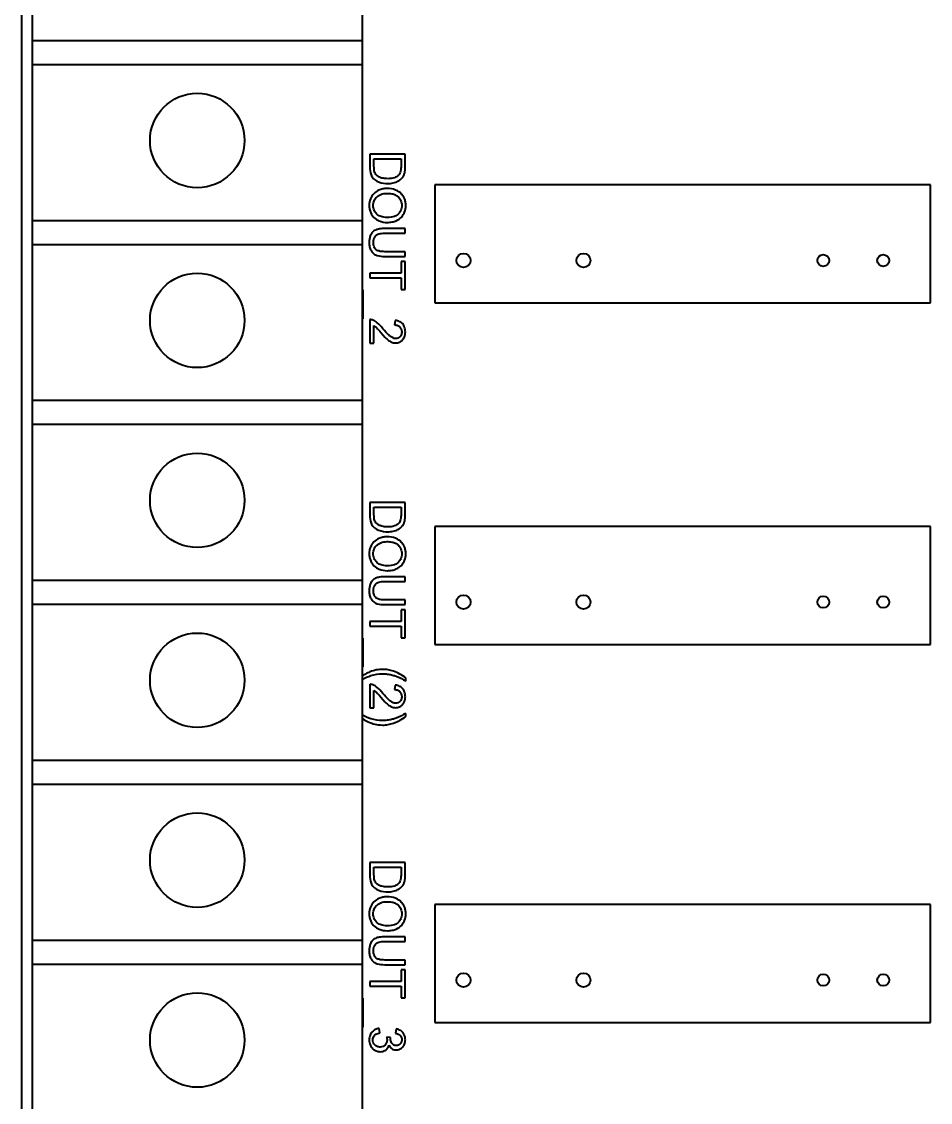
# Model space of a CAD drawing. Header units: millimetres. Extents: x 0 to 4205, y 0 to 2970.
# Drawn here: x 1889.35 to 1927.85, y 2452.51 to 2498.28 of the extents above; entities that cross this region are included whole.
import ezdxf

# ---------------------------------------------------------------- set-up
doc = ezdxf.new("R2010")
doc.units = ezdxf.units.MM
doc.header["$LTSCALE"] = 5
doc.layers.add('가시적인 것(ISO)', color=3, linetype='Continuous', lineweight=40)

msp = doc.modelspace()

# ---------------------------------------------------------------- linework, layer by layer
at = {"layer": '가시적인 것(ISO)'}
for p, q in [((1889.348, 2551.577), (1889.348, 2381.577)), ((1889.788, 2504.088), (1889.788, 2497.468)), ((1903.787, 2497.468), (1903.787, 2504.088)), ((1903.787, 2497.468), (1889.788, 2497.468)), ((1889.788, 2497.468), (1889.788, 2496.468)), ((1903.787, 2496.468), (1903.787, 2497.468)), ((1889.788, 2496.468), (1903.787, 2496.468)), ((1889.788, 2496.468), (1889.788, 2489.848)), ((1903.787, 2489.848), (1903.787, 2496.468)), ((1905.598, 2492.666), (1904.098, 2492.666)), ((1904.098, 2492.666), (1904.098, 2492.124)), ((1904.275, 2492.147), (1904.275, 2492.467)), ((1904.275, 2492.467), (1905.42, 2492.467)), ((1905.42, 2492.467), (1905.42, 2492.152)), ((1905.598, 2492.149), (1905.598, 2492.666)), ((1906.855, 2491.364), (1906.855, 2486.369)), ((1927.846, 2491.364), (1906.855, 2491.364)), ((1927.846, 2486.369), (1927.846, 2491.364)), ((1903.787, 2489.848), (1889.788, 2489.848)), ((1889.788, 2489.848), (1889.788, 2488.848)), ((1903.787, 2488.848), (1903.787, 2489.848)), ((1905.598, 2489.519), (1904.731, 2489.519)), ((1904.732, 2489.32), (1905.598, 2489.32)), ((1905.598, 2489.32), (1905.598, 2489.519)), ((1889.788, 2488.848), (1903.787, 2488.848)), ((1889.788, 2488.848), (1889.788, 2482.228)), ((1903.787, 2482.228), (1903.787, 2488.848)), ((1904.731, 2488.339), (1905.598, 2488.339)), ((1905.598, 2488.538), (1904.732, 2488.538)), ((1905.598, 2488.339), (1905.598, 2488.538)), ((1905.42, 2488.12), (1905.42, 2487.627)), ((1905.598, 2488.12), (1905.42, 2488.12)), ((1905.598, 2486.931), (1905.598, 2488.12)), ((1905.42, 2487.627), (1904.098, 2487.627)), ((1904.098, 2487.627), (1904.098, 2487.428)), ((1904.098, 2487.428), (1905.42, 2487.428)), ((1905.42, 2487.428), (1905.42, 2486.931)), ((1903.814, 2486.921), (1903.787, 2486.921)), ((1903.814, 2485.7), (1903.814, 2486.921)), ((1905.42, 2486.931), (1905.598, 2486.931)), ((1906.855, 2486.369), (1927.846, 2486.369)), ((1903.787, 2485.7), (1903.814, 2485.7)), ((1904.098, 2485.661), (1904.098, 2484.67)), ((1905.17, 2485.627), (1905.15, 2485.437)), ((1904.275, 2484.67), (1904.275, 2485.405)), ((1904.098, 2484.67), (1904.275, 2484.67)), ((1903.787, 2482.228), (1889.788, 2482.228)), ((1889.788, 2482.228), (1889.788, 2481.228)), ((1903.787, 2481.228), (1903.787, 2482.228)), ((1889.788, 2481.228), (1903.787, 2481.228)), ((1889.788, 2481.228), (1889.788, 2474.608)), ((1903.787, 2474.608), (1903.787, 2481.228)), ((1905.598, 2477.916), (1904.098, 2477.916)), ((1904.098, 2477.916), (1904.098, 2477.374)), ((1905.598, 2477.399), (1905.598, 2477.916)), ((1904.275, 2477.397), (1904.275, 2477.717)), ((1904.275, 2477.717), (1905.42, 2477.717)), ((1905.42, 2477.717), (1905.42, 2477.402)), ((1906.855, 2476.894), (1906.855, 2471.899)), ((1927.846, 2476.894), (1906.855, 2476.894)), ((1927.846, 2471.899), (1927.846, 2476.894)), ((1903.787, 2474.608), (1889.788, 2474.608)), ((1889.788, 2474.608), (1889.788, 2473.608)), ((1903.787, 2473.608), (1903.787, 2474.608)), ((1905.598, 2474.769), (1904.731, 2474.769)), ((1905.598, 2474.57), (1905.598, 2474.769)), ((1904.732, 2474.57), (1905.598, 2474.57)), ((1905.598, 2473.788), (1904.732, 2473.788)), ((1905.598, 2473.589), (1905.598, 2473.788)), ((1889.788, 2473.608), (1903.787, 2473.608)), ((1889.788, 2473.608), (1889.788, 2466.988)), ((1903.787, 2466.988), (1903.787, 2473.608)), ((1904.731, 2473.589), (1905.598, 2473.589)), ((1905.42, 2473.37), (1905.42, 2472.877)), ((1905.598, 2473.37), (1905.42, 2473.37)), ((1905.598, 2472.181), (1905.598, 2473.37)), ((1905.42, 2472.877), (1904.098, 2472.877)), ((1904.098, 2472.877), (1904.098, 2472.678)), ((1904.098, 2472.678), (1905.42, 2472.678)), ((1905.42, 2472.678), (1905.42, 2472.181)), ((1903.814, 2472.171), (1903.787, 2472.171)), ((1903.814, 2470.95), (1903.814, 2472.171)), ((1905.42, 2472.181), (1905.598, 2472.181)), ((1906.855, 2471.899), (1927.846, 2471.899)), ((1903.787, 2470.95), (1903.814, 2470.95)), ((1905.623, 2470.352), (1905.623, 2470.484)), ((1904.098, 2470.214), (1904.098, 2469.223)), ((1905.17, 2470.18), (1905.15, 2469.99)), ((1904.275, 2469.223), (1904.275, 2469.958)), ((1904.098, 2469.223), (1904.275, 2469.223)), ((1905.623, 2468.853), (1905.623, 2468.985)), ((1903.787, 2466.988), (1889.788, 2466.988)), ((1889.788, 2466.988), (1889.788, 2465.988)), ((1903.787, 2465.988), (1903.787, 2466.988)), ((1889.788, 2465.988), (1903.787, 2465.988)), ((1889.788, 2465.988), (1889.788, 2459.368)), ((1903.787, 2459.368), (1903.787, 2465.988)), ((1905.598, 2462.666), (1904.098, 2462.666)), ((1904.098, 2462.666), (1904.098, 2462.124)), ((1904.275, 2462.147), (1904.275, 2462.467)), ((1904.275, 2462.467), (1905.42, 2462.467)), ((1905.42, 2462.467), (1905.42, 2462.152)), ((1905.598, 2462.149), (1905.598, 2462.666)), ((1906.855, 2460.884), (1906.855, 2455.889)), ((1927.846, 2460.884), (1906.855, 2460.884)), ((1927.846, 2455.889), (1927.846, 2460.884)), ((1905.598, 2459.519), (1904.731, 2459.519)), ((1905.598, 2459.32), (1905.598, 2459.519)), ((1903.787, 2459.368), (1889.788, 2459.368)), ((1889.788, 2459.368), (1889.788, 2458.368)), ((1903.787, 2458.368), (1903.787, 2459.368)), ((1904.732, 2459.32), (1905.598, 2459.32)), ((1889.788, 2458.368), (1903.787, 2458.368)), ((1889.788, 2458.368), (1889.788, 2451.748)), ((1903.787, 2451.748), (1903.787, 2458.368)), ((1904.731, 2458.339), (1905.598, 2458.339)), ((1905.598, 2458.538), (1904.732, 2458.538)), ((1905.42, 2458.12), (1905.42, 2457.627)), ((1905.598, 2458.12), (1905.42, 2458.12)), ((1905.598, 2458.339), (1905.598, 2458.538)), ((1905.598, 2456.931), (1905.598, 2458.12)), ((1905.42, 2457.627), (1904.098, 2457.627)), ((1904.098, 2457.627), (1904.098, 2457.428)), ((1904.098, 2457.428), (1905.42, 2457.428)), ((1905.42, 2457.428), (1905.42, 2456.931)), ((1903.814, 2456.921), (1903.787, 2456.921)), ((1903.814, 2455.7), (1903.814, 2456.921)), ((1905.42, 2456.931), (1905.598, 2456.931)), ((1906.855, 2455.889), (1927.846, 2455.889)), ((1903.787, 2455.7), (1903.814, 2455.7)), ((1904.519, 2455.452), (1904.495, 2455.636)), ((1905.215, 2455.618), (1905.181, 2455.434)), ((1904.97, 2455.253), (1904.809, 2455.273))]:
    msp.add_line(p, q, dxfattribs=at)
for centre, radius in [((1896.788, 2493.247), 2), ((1908.068, 2488.167), 0.3), ((1913.148, 2488.167), 0.3), ((1923.308, 2488.167), 0.25), ((1925.848, 2488.167), 0.25), ((1896.788, 2485.627), 2), ((1896.788, 2478.007), 2), ((1908.068, 2473.697), 0.3), ((1913.148, 2473.697), 0.3), ((1923.308, 2473.697), 0.25), ((1925.848, 2473.697), 0.25), ((1896.788, 2470.387), 2), ((1896.788, 2462.767), 2), ((1908.068, 2457.687), 0.3), ((1913.148, 2457.687), 0.3), ((1923.308, 2457.687), 0.25), ((1925.848, 2457.687), 0.25), ((1896.788, 2455.147), 2)]:
    msp.add_circle(centre, radius, dxfattribs=at)
for points, knots in [([(1904.098, 2492.124), (1904.098, 2492.028), (1904.107, 2491.902), (1904.179, 2491.728), (1904.213, 2491.677), (1904.307, 2491.584), (1904.368, 2491.536), (1904.619, 2491.434), (1904.763, 2491.426), (1904.856, 2491.426)], [-0.1013045, -0.1013045, -0.1013045, -0.1013045, -0.0660401, -0.0660401, -0.0467074, -0.0467074, -0.0277304, -0.0277304, 0, 0, 0, 0]), ([(1904.38, 2491.78), (1904.362, 2491.797), (1904.348, 2491.817), (1904.319, 2491.867), (1904.308, 2491.896), (1904.282, 2491.976), (1904.275, 2492.059), (1904.275, 2492.147)], [-0.03972134, -0.03972134, -0.03972134, -0.03972134, -0.03404767, -0.03404767, -0.02637667, -0.02637667, 0, 0, 0, 0]), ([(1905.42, 2492.152), (1905.42, 2492.102), (1905.419, 2492.049), (1905.408, 2491.963), (1905.401, 2491.926), (1905.389, 2491.896)], [-0.02271504, -0.02271504, -0.02271504, -0.02271504, -0.00972271, -0.00972271, 0, 0, 0, 0]), ([(1905.576, 2491.882), (1905.584, 2491.918), (1905.589, 2491.958), (1905.596, 2492.045), (1905.598, 2492.099), (1905.598, 2492.149)], [-0.02610579, -0.02610579, -0.02610579, -0.02610579, -0.0151034, -0.0151034, 0, 0, 0, 0]), ([(1904.859, 2491.63), (1904.793, 2491.63), (1904.724, 2491.635), (1904.585, 2491.661), (1904.536, 2491.681), (1904.457, 2491.718), (1904.415, 2491.745), (1904.38, 2491.78)], [-0.03646535, -0.03646535, -0.03646535, -0.03646535, -0.02628406, -0.02628406, -0.01488015, -0.01488015, 0, 0, 0, 0]), ([(1904.856, 2491.426), (1904.935, 2491.426), (1905.014, 2491.433), (1905.166, 2491.465), (1905.232, 2491.488), (1905.359, 2491.556), (1905.419, 2491.603), (1905.468, 2491.662)], [-0.06427655, -0.06427655, -0.06427655, -0.06427655, -0.04327347, -0.04327347, -0.02318587, -0.02318587, 0, 0, 0, 0]), ([(1905.389, 2491.896), (1905.38, 2491.87), (1905.367, 2491.846), (1905.334, 2491.8), (1905.314, 2491.779), (1905.259, 2491.73), (1905.214, 2491.696), (1905.058, 2491.641), (1904.959, 2491.63), (1904.859, 2491.63)], [-0.08863704, -0.08863704, -0.08863704, -0.08863704, -0.07259706, -0.07259706, -0.05563873, -0.05563873, -0.02994642, -0.02994642, 0, 0, 0, 0]), ([(1905.468, 2491.662), (1905.495, 2491.693), (1905.516, 2491.726), (1905.553, 2491.8), (1905.566, 2491.841), (1905.576, 2491.882)], [-0.02477761, -0.02477761, -0.02477761, -0.02477761, -0.01271181, -0.01271181, 0, 0, 0, 0]), ([(1904.828, 2491.212), (1904.768, 2491.212), (1904.708, 2491.206), (1904.59, 2491.181), (1904.533, 2491.162), (1904.417, 2491.11), (1904.341, 2491.068), (1904.209, 2490.933), (1904.16, 2490.859), (1904.089, 2490.688), (1904.072, 2490.592), (1904.072, 2490.494)], [-0.1419282, -0.1419282, -0.1419282, -0.1419282, -0.11405, -0.11405, -0.0863552, -0.0863552, -0.0554723, -0.0554723, -0.0295193, -0.0295193, 0, 0, 0, 0]), ([(1905.624, 2490.494), (1905.624, 2490.546), (1905.619, 2490.599), (1905.6, 2490.699), (1905.586, 2490.746), (1905.532, 2490.873), (1905.482, 2490.944), (1905.377, 2491.046), (1905.306, 2491.106), (1905.078, 2491.195), (1904.952, 2491.212), (1904.828, 2491.212)], [-0.1914347, -0.1914347, -0.1914347, -0.1914347, -0.1588981, -0.1588981, -0.1283406, -0.1283406, -0.0734868, -0.0734868, -0.0371408, -0.0371408, 0, 0, 0, 0]), ([(1904.243, 2490.495), (1904.243, 2490.531), (1904.246, 2490.566), (1904.259, 2490.634), (1904.268, 2490.666), (1904.307, 2490.756), (1904.344, 2490.808), (1904.423, 2490.885), (1904.476, 2490.929), (1904.643, 2490.995), (1904.735, 2491.007), (1904.826, 2491.007)], [-0.1304948, -0.1304948, -0.1304948, -0.1304948, -0.1101568, -0.1101568, -0.0908219, -0.0908219, -0.0538229, -0.0538229, -0.0272604, -0.0272604, 0, 0, 0, 0]), ([(1904.826, 2491.007), (1904.893, 2491.007), (1904.962, 2491.003), (1905.083, 2490.981), (1905.138, 2490.965), (1905.233, 2490.92), (1905.273, 2490.892), (1905.352, 2490.81), (1905.39, 2490.755), (1905.441, 2490.631), (1905.453, 2490.563), (1905.453, 2490.493)], [-0.09205293, -0.09205293, -0.09205293, -0.09205293, -0.07187986, -0.07187986, -0.05512906, -0.05512906, -0.04039251, -0.04039251, -0.02097998, -0.02097998, 0, 0, 0, 0]), ([(1904.072, 2490.494), (1904.072, 2490.441), (1904.078, 2490.388), (1904.099, 2490.284), (1904.116, 2490.234), (1904.183, 2490.083), (1904.238, 2490.021), (1904.342, 2489.918), (1904.423, 2489.872), (1904.607, 2489.796), (1904.725, 2489.777), (1904.845, 2489.777)], [-0.08052814, -0.08052814, -0.08052814, -0.08052814, -0.075448, -0.075448, -0.0704261, -0.0704261, -0.05969695, -0.05969695, -0.03604414, -0.03604414, 0, 0, 0, 0]), ([(1904.848, 2489.982), (1904.744, 2489.982), (1904.638, 2489.995), (1904.473, 2490.065), (1904.421, 2490.103), (1904.337, 2490.19), (1904.303, 2490.24), (1904.254, 2490.359), (1904.243, 2490.426), (1904.243, 2490.495)], [-0.08165834, -0.08165834, -0.08165834, -0.08165834, -0.05685822, -0.05685822, -0.03882835, -0.03882835, -0.0205962, -0.0205962, 0, 0, 0, 0]), ([(1904.845, 2489.777), (1904.91, 2489.777), (1904.975, 2489.783), (1905.099, 2489.807), (1905.157, 2489.824), (1905.316, 2489.893), (1905.381, 2489.947), (1905.504, 2490.069), (1905.547, 2490.156), (1905.607, 2490.299), (1905.624, 2490.395), (1905.624, 2490.494)], [-0.06480513, -0.06480513, -0.06480513, -0.06480513, -0.05981322, -0.05981322, -0.05512545, -0.05512545, -0.04655354, -0.04655354, -0.0296574, -0.0296574, 0, 0, 0, 0]), ([(1905.453, 2490.493), (1905.453, 2490.456), (1905.45, 2490.42), (1905.435, 2490.349), (1905.424, 2490.315), (1905.39, 2490.24), (1905.359, 2490.187), (1905.273, 2490.104), (1905.22, 2490.064), (1905.047, 2489.995), (1904.947, 2489.982), (1904.848, 2489.982)], [-0.1516136, -0.1516136, -0.1516136, -0.1516136, -0.1220791, -0.1220791, -0.0935316, -0.0935316, -0.0558687, -0.0558687, -0.0298206, -0.0298206, 0, 0, 0, 0]), ([(1904.731, 2489.519), (1904.657, 2489.519), (1904.579, 2489.515), (1904.451, 2489.493), (1904.392, 2489.479), (1904.289, 2489.431), (1904.246, 2489.401), (1904.182, 2489.331), (1904.145, 2489.283), (1904.083, 2489.117), (1904.072, 2489.019), (1904.072, 2488.925)], [-0.1666428, -0.1666428, -0.1666428, -0.1666428, -0.120317, -0.120317, -0.0849202, -0.0849202, -0.0527526, -0.0527526, -0.028158, -0.028158, 0, 0, 0, 0]), ([(1904.252, 2488.942), (1904.252, 2488.984), (1904.256, 2489.025), (1904.276, 2489.11), (1904.292, 2489.143), (1904.325, 2489.197), (1904.347, 2489.223), (1904.413, 2489.274), (1904.452, 2489.287), (1904.551, 2489.314), (1904.645, 2489.32), (1904.732, 2489.32)], [-0.0552723, -0.0552723, -0.0552723, -0.0552723, -0.05006966, -0.05006966, -0.04418631, -0.04418631, -0.03650006, -0.03650006, -0.02622502, -0.02622502, 0, 0, 0, 0]), ([(1904.072, 2488.925), (1904.072, 2488.862), (1904.078, 2488.796), (1904.104, 2488.681), (1904.123, 2488.629), (1904.164, 2488.561), (1904.2, 2488.503), (1904.312, 2488.412), (1904.364, 2488.39), (1904.51, 2488.348), (1904.621, 2488.339), (1904.731, 2488.339)], [-0.1827395, -0.1827395, -0.1827395, -0.1827395, -0.1243095, -0.1243095, -0.0742781, -0.0742781, -0.0514626, -0.0514626, -0.0329561, -0.0329561, 0, 0, 0, 0]), ([(1904.732, 2488.538), (1904.67, 2488.538), (1904.603, 2488.541), (1904.497, 2488.559), (1904.45, 2488.572), (1904.376, 2488.608), (1904.353, 2488.627), (1904.309, 2488.679), (1904.291, 2488.713), (1904.258, 2488.81), (1904.252, 2488.879), (1904.252, 2488.942)], [-0.06580544, -0.06580544, -0.06580544, -0.06580544, -0.05062257, -0.05062257, -0.03951225, -0.03951225, -0.0306635, -0.0306635, -0.01915675, -0.01915675, 0, 0, 0, 0]), ([(1904.226, 2485.64), (1904.205, 2485.647), (1904.184, 2485.653), (1904.141, 2485.661), (1904.119, 2485.662), (1904.098, 2485.661)], [-0.01312176, -0.01312176, -0.01312176, -0.01312176, -0.00656352, -0.00656352, 0, 0, 0, 0]), ([(1904.652, 2485.277), (1904.573, 2485.374), (1904.492, 2485.463), (1904.359, 2485.573), (1904.295, 2485.614), (1904.226, 2485.64)], [-0.05177971, -0.05177971, -0.05177971, -0.05177971, -0.02233854, -0.02233854, 0, 0, 0, 0]), ([(1905.603, 2485.14), (1905.603, 2485.207), (1905.595, 2485.275), (1905.556, 2485.389), (1905.531, 2485.436), (1905.471, 2485.506), (1905.432, 2485.543), (1905.31, 2485.604), (1905.24, 2485.62), (1905.17, 2485.627)], [-0.1036663, -0.1036663, -0.1036663, -0.1036663, -0.0688957, -0.0688957, -0.0410421, -0.0410421, -0.0211527, -0.0211527, 0, 0, 0, 0]), ([(1904.275, 2485.405), (1904.311, 2485.383), (1904.344, 2485.356), (1904.444, 2485.262), (1904.502, 2485.187), (1904.563, 2485.115)], [-0.04103729, -0.04103729, -0.04103729, -0.04103729, -0.02838873, -0.02838873, 0, 0, 0, 0]), ([(1904.563, 2485.115), (1904.709, 2484.942), (1904.784, 2484.869), (1904.916, 2484.752), (1904.98, 2484.721), (1905.071, 2484.684), (1905.128, 2484.672), (1905.187, 2484.672)], [-0.03516027, -0.03516027, -0.03516027, -0.03516027, -0.0294768, -0.0294768, -0.01769867, -0.01769867, 0, 0, 0, 0]), ([(1905.192, 2484.862), (1905.154, 2484.862), (1905.118, 2484.87), (1905.043, 2484.899), (1905.005, 2484.922), (1904.927, 2484.979), (1904.837, 2485.054), (1904.652, 2485.277)], [-0.2183426, -0.2183426, -0.2183426, -0.2183426, -0.1577583, -0.1577583, -0.0869803, -0.0869803, 0, 0, 0, 0]), ([(1905.15, 2485.437), (1905.197, 2485.437), (1905.244, 2485.43), (1905.328, 2485.395), (1905.355, 2485.373), (1905.397, 2485.33), (1905.416, 2485.302), (1905.445, 2485.23), (1905.451, 2485.187), (1905.451, 2485.144)], [-0.03879416, -0.03879416, -0.03879416, -0.03879416, -0.03076592, -0.03076592, -0.0232504, -0.0232504, -0.01285481, -0.01285481, 0, 0, 0, 0]), ([(1905.187, 2484.672), (1905.243, 2484.672), (1905.298, 2484.682), (1905.398, 2484.724), (1905.441, 2484.755), (1905.504, 2484.818), (1905.54, 2484.861), (1905.593, 2484.995), (1905.603, 2485.068), (1905.603, 2485.14)], [-0.1091803, -0.1091803, -0.1091803, -0.1091803, -0.0754246, -0.0754246, -0.0432877, -0.0432877, -0.0215861, -0.0215861, 0, 0, 0, 0]), ([(1905.451, 2485.144), (1905.451, 2485.122), (1905.449, 2485.099), (1905.441, 2485.056), (1905.435, 2485.036), (1905.417, 2484.993), (1905.4, 2484.963), (1905.346, 2484.91), (1905.32, 2484.893), (1905.259, 2484.868), (1905.226, 2484.862), (1905.192, 2484.862)], [-0.05529017, -0.05529017, -0.05529017, -0.05529017, -0.04364616, -0.04364616, -0.0328661, -0.0328661, -0.0197072, -0.0197072, -0.01028467, -0.01028467, 0, 0, 0, 0]), ([(1904.098, 2477.374), (1904.098, 2477.278), (1904.107, 2477.152), (1904.179, 2476.978), (1904.213, 2476.927), (1904.307, 2476.834), (1904.368, 2476.786), (1904.619, 2476.684), (1904.763, 2476.676), (1904.856, 2476.676)], [-0.1013045, -0.1013045, -0.1013045, -0.1013045, -0.0660401, -0.0660401, -0.0467074, -0.0467074, -0.0277304, -0.0277304, 0, 0, 0, 0]), ([(1904.38, 2477.03), (1904.362, 2477.047), (1904.348, 2477.067), (1904.319, 2477.117), (1904.308, 2477.146), (1904.282, 2477.226), (1904.275, 2477.309), (1904.275, 2477.397)], [-0.03972134, -0.03972134, -0.03972134, -0.03972134, -0.03404767, -0.03404767, -0.02637667, -0.02637667, 0, 0, 0, 0]), ([(1905.42, 2477.402), (1905.42, 2477.352), (1905.419, 2477.299), (1905.408, 2477.213), (1905.401, 2477.176), (1905.389, 2477.146)], [-0.02271504, -0.02271504, -0.02271504, -0.02271504, -0.00972271, -0.00972271, 0, 0, 0, 0]), ([(1905.576, 2477.132), (1905.584, 2477.168), (1905.589, 2477.208), (1905.596, 2477.295), (1905.598, 2477.349), (1905.598, 2477.399)], [-0.02610579, -0.02610579, -0.02610579, -0.02610579, -0.0151034, -0.0151034, 0, 0, 0, 0]), ([(1904.859, 2476.88), (1904.793, 2476.88), (1904.724, 2476.885), (1904.585, 2476.911), (1904.536, 2476.931), (1904.457, 2476.968), (1904.415, 2476.995), (1904.38, 2477.03)], [-0.03646535, -0.03646535, -0.03646535, -0.03646535, -0.02628406, -0.02628406, -0.01488015, -0.01488015, 0, 0, 0, 0]), ([(1904.856, 2476.676), (1904.935, 2476.676), (1905.014, 2476.683), (1905.166, 2476.715), (1905.232, 2476.738), (1905.359, 2476.806), (1905.419, 2476.853), (1905.468, 2476.912)], [-0.06427655, -0.06427655, -0.06427655, -0.06427655, -0.04327347, -0.04327347, -0.02318587, -0.02318587, 0, 0, 0, 0]), ([(1905.389, 2477.146), (1905.38, 2477.12), (1905.367, 2477.096), (1905.334, 2477.05), (1905.314, 2477.029), (1905.259, 2476.98), (1905.214, 2476.946), (1905.058, 2476.891), (1904.959, 2476.88), (1904.859, 2476.88)], [-0.08863704, -0.08863704, -0.08863704, -0.08863704, -0.07259706, -0.07259706, -0.05563873, -0.05563873, -0.02994642, -0.02994642, 0, 0, 0, 0]), ([(1905.468, 2476.912), (1905.495, 2476.943), (1905.516, 2476.976), (1905.553, 2477.05), (1905.566, 2477.091), (1905.576, 2477.132)], [-0.02477761, -0.02477761, -0.02477761, -0.02477761, -0.01271181, -0.01271181, 0, 0, 0, 0]), ([(1904.828, 2476.462), (1904.768, 2476.462), (1904.708, 2476.456), (1904.59, 2476.431), (1904.533, 2476.412), (1904.417, 2476.36), (1904.341, 2476.318), (1904.209, 2476.183), (1904.16, 2476.109), (1904.089, 2475.938), (1904.072, 2475.842), (1904.072, 2475.744)], [-0.1419282, -0.1419282, -0.1419282, -0.1419282, -0.11405, -0.11405, -0.0863552, -0.0863552, -0.0554723, -0.0554723, -0.0295193, -0.0295193, 0, 0, 0, 0]), ([(1905.624, 2475.744), (1905.624, 2475.796), (1905.619, 2475.849), (1905.6, 2475.949), (1905.586, 2475.996), (1905.532, 2476.123), (1905.482, 2476.194), (1905.377, 2476.296), (1905.306, 2476.356), (1905.078, 2476.445), (1904.952, 2476.462), (1904.828, 2476.462)], [-0.1914347, -0.1914347, -0.1914347, -0.1914347, -0.1588981, -0.1588981, -0.1283406, -0.1283406, -0.0734868, -0.0734868, -0.0371408, -0.0371408, 0, 0, 0, 0]), ([(1904.243, 2475.745), (1904.243, 2475.781), (1904.246, 2475.816), (1904.259, 2475.884), (1904.268, 2475.916), (1904.307, 2476.006), (1904.344, 2476.058), (1904.423, 2476.135), (1904.476, 2476.179), (1904.643, 2476.245), (1904.735, 2476.257), (1904.826, 2476.257)], [-0.1304948, -0.1304948, -0.1304948, -0.1304948, -0.1101568, -0.1101568, -0.0908219, -0.0908219, -0.0538229, -0.0538229, -0.0272604, -0.0272604, 0, 0, 0, 0]), ([(1904.826, 2476.257), (1904.893, 2476.257), (1904.962, 2476.253), (1905.083, 2476.231), (1905.138, 2476.215), (1905.233, 2476.17), (1905.273, 2476.142), (1905.352, 2476.06), (1905.39, 2476.005), (1905.441, 2475.881), (1905.453, 2475.813), (1905.453, 2475.743)], [-0.09205293, -0.09205293, -0.09205293, -0.09205293, -0.07187986, -0.07187986, -0.05512906, -0.05512906, -0.04039251, -0.04039251, -0.02097998, -0.02097998, 0, 0, 0, 0]), ([(1904.072, 2475.744), (1904.072, 2475.691), (1904.078, 2475.638), (1904.099, 2475.534), (1904.116, 2475.484), (1904.183, 2475.333), (1904.238, 2475.271), (1904.342, 2475.168), (1904.423, 2475.122), (1904.607, 2475.046), (1904.725, 2475.027), (1904.845, 2475.027)], [-0.08052814, -0.08052814, -0.08052814, -0.08052814, -0.075448, -0.075448, -0.0704261, -0.0704261, -0.05969695, -0.05969695, -0.03604414, -0.03604414, 0, 0, 0, 0]), ([(1904.848, 2475.232), (1904.744, 2475.232), (1904.638, 2475.245), (1904.473, 2475.315), (1904.421, 2475.353), (1904.337, 2475.44), (1904.303, 2475.49), (1904.254, 2475.609), (1904.243, 2475.676), (1904.243, 2475.745)], [-0.08165834, -0.08165834, -0.08165834, -0.08165834, -0.05685822, -0.05685822, -0.03882835, -0.03882835, -0.0205962, -0.0205962, 0, 0, 0, 0]), ([(1904.845, 2475.027), (1904.91, 2475.027), (1904.975, 2475.033), (1905.099, 2475.057), (1905.157, 2475.074), (1905.316, 2475.143), (1905.381, 2475.197), (1905.504, 2475.319), (1905.547, 2475.406), (1905.607, 2475.549), (1905.624, 2475.645), (1905.624, 2475.744)], [-0.06480513, -0.06480513, -0.06480513, -0.06480513, -0.05981322, -0.05981322, -0.05512545, -0.05512545, -0.04655354, -0.04655354, -0.0296574, -0.0296574, 0, 0, 0, 0]), ([(1905.453, 2475.743), (1905.453, 2475.706), (1905.45, 2475.67), (1905.435, 2475.599), (1905.424, 2475.565), (1905.39, 2475.49), (1905.359, 2475.437), (1905.273, 2475.354), (1905.22, 2475.314), (1905.047, 2475.245), (1904.947, 2475.232), (1904.848, 2475.232)], [-0.1516136, -0.1516136, -0.1516136, -0.1516136, -0.1220791, -0.1220791, -0.0935316, -0.0935316, -0.0558687, -0.0558687, -0.0298206, -0.0298206, 0, 0, 0, 0]), ([(1904.731, 2474.769), (1904.657, 2474.769), (1904.579, 2474.765), (1904.451, 2474.743), (1904.392, 2474.729), (1904.289, 2474.681), (1904.246, 2474.651), (1904.182, 2474.581), (1904.145, 2474.533), (1904.083, 2474.367), (1904.072, 2474.269), (1904.072, 2474.175)], [-0.1666428, -0.1666428, -0.1666428, -0.1666428, -0.120317, -0.120317, -0.0849202, -0.0849202, -0.0527526, -0.0527526, -0.028158, -0.028158, 0, 0, 0, 0]), ([(1904.072, 2474.175), (1904.072, 2474.112), (1904.078, 2474.046), (1904.104, 2473.931), (1904.123, 2473.879), (1904.164, 2473.811), (1904.2, 2473.753), (1904.312, 2473.662), (1904.364, 2473.64), (1904.51, 2473.598), (1904.621, 2473.589), (1904.731, 2473.589)], [-0.1827395, -0.1827395, -0.1827395, -0.1827395, -0.1243095, -0.1243095, -0.0742781, -0.0742781, -0.0514626, -0.0514626, -0.0329561, -0.0329561, 0, 0, 0, 0]), ([(1904.252, 2474.192), (1904.252, 2474.234), (1904.256, 2474.275), (1904.276, 2474.36), (1904.292, 2474.393), (1904.325, 2474.447), (1904.347, 2474.473), (1904.413, 2474.524), (1904.452, 2474.537), (1904.551, 2474.564), (1904.645, 2474.57), (1904.732, 2474.57)], [-0.0552723, -0.0552723, -0.0552723, -0.0552723, -0.05006966, -0.05006966, -0.04418631, -0.04418631, -0.03650006, -0.03650006, -0.02622502, -0.02622502, 0, 0, 0, 0]), ([(1904.732, 2473.788), (1904.67, 2473.788), (1904.603, 2473.791), (1904.497, 2473.809), (1904.45, 2473.822), (1904.376, 2473.858), (1904.353, 2473.877), (1904.309, 2473.929), (1904.291, 2473.963), (1904.258, 2474.06), (1904.252, 2474.129), (1904.252, 2474.192)], [-0.06580544, -0.06580544, -0.06580544, -0.06580544, -0.05062257, -0.05062257, -0.03951225, -0.03951225, -0.0306635, -0.0306635, -0.01915675, -0.01915675, 0, 0, 0, 0]), ([(1904.641, 2470.847), (1904.455, 2470.847), (1904.277, 2470.812), (1904.048, 2470.718), (1903.926, 2470.666), (1903.787, 2470.577)], [-0.233985, -0.233985, -0.233985, -0.233985, -0.0717624, -0.0717624, -0.01692, -0.01692, -0.01692, -0.01692]), ([(1903.787, 2470.428), (1903.903, 2470.49), (1904.023, 2470.542), (1904.308, 2470.631), (1904.472, 2470.657), (1904.639, 2470.657)], [-0.08956306, -0.08956306, -0.08956306, -0.08956306, -0.05028586, -0.05028586, 0, 0, 0, 0]), ([(1904.639, 2470.657), (1904.704, 2470.657), (1904.768, 2470.654), (1904.897, 2470.639), (1904.96, 2470.628), (1905.024, 2470.614)], [-0.03878008, -0.03878008, -0.03878008, -0.03878008, -0.01945438, -0.01945438, 0, 0, 0, 0]), ([(1905.107, 2470.768), (1905.033, 2470.795), (1904.957, 2470.814), (1904.8, 2470.841), (1904.721, 2470.847), (1904.641, 2470.847)], [-0.04764837, -0.04764837, -0.04764837, -0.04764837, -0.02399687, -0.02399687, 0, 0, 0, 0]), ([(1905.024, 2470.614), (1905.075, 2470.602), (1905.125, 2470.588), (1905.223, 2470.555), (1905.271, 2470.536), (1905.319, 2470.516)], [-0.03115365, -0.03115365, -0.03115365, -0.03115365, -0.01545144, -0.01545144, 0, 0, 0, 0]), ([(1905.623, 2470.484), (1905.541, 2470.545), (1905.455, 2470.601), (1905.282, 2470.697), (1905.196, 2470.736), (1905.107, 2470.768)], [-0.05911167, -0.05911167, -0.05911167, -0.05911167, -0.02840499, -0.02840499, 0, 0, 0, 0]), ([(1905.319, 2470.516), (1905.357, 2470.499), (1905.404, 2470.474), (1905.499, 2470.423), (1905.565, 2470.386), (1905.623, 2470.352)], [-0.03227518, -0.03227518, -0.03227518, -0.03227518, -0.02006703, -0.02006703, 0, 0, 0, 0]), ([(1904.226, 2470.192), (1904.205, 2470.2), (1904.184, 2470.206), (1904.141, 2470.213), (1904.119, 2470.215), (1904.098, 2470.214)], [-0.01312176, -0.01312176, -0.01312176, -0.01312176, -0.00656352, -0.00656352, 0, 0, 0, 0]), ([(1904.652, 2469.83), (1904.573, 2469.926), (1904.492, 2470.016), (1904.359, 2470.126), (1904.295, 2470.166), (1904.226, 2470.192)], [-0.05177971, -0.05177971, -0.05177971, -0.05177971, -0.02233854, -0.02233854, 0, 0, 0, 0]), ([(1905.603, 2469.692), (1905.603, 2469.76), (1905.595, 2469.827), (1905.556, 2469.942), (1905.531, 2469.988), (1905.471, 2470.059), (1905.432, 2470.095), (1905.31, 2470.157), (1905.24, 2470.173), (1905.17, 2470.18)], [-0.1036663, -0.1036663, -0.1036663, -0.1036663, -0.0688957, -0.0688957, -0.0410421, -0.0410421, -0.0211527, -0.0211527, 0, 0, 0, 0]), ([(1904.275, 2469.958), (1904.311, 2469.936), (1904.344, 2469.909), (1904.444, 2469.815), (1904.502, 2469.74), (1904.563, 2469.667)], [-0.04103729, -0.04103729, -0.04103729, -0.04103729, -0.02838873, -0.02838873, 0, 0, 0, 0]), ([(1904.563, 2469.667), (1904.709, 2469.495), (1904.784, 2469.422), (1904.916, 2469.304), (1904.98, 2469.273), (1905.071, 2469.237), (1905.128, 2469.225), (1905.187, 2469.225)], [-0.03516027, -0.03516027, -0.03516027, -0.03516027, -0.0294768, -0.0294768, -0.01769867, -0.01769867, 0, 0, 0, 0]), ([(1905.192, 2469.415), (1905.154, 2469.415), (1905.118, 2469.423), (1905.043, 2469.452), (1905.005, 2469.475), (1904.927, 2469.532), (1904.837, 2469.606), (1904.652, 2469.83)], [-0.2183426, -0.2183426, -0.2183426, -0.2183426, -0.1577583, -0.1577583, -0.0869803, -0.0869803, 0, 0, 0, 0]), ([(1905.15, 2469.99), (1905.197, 2469.989), (1905.244, 2469.982), (1905.328, 2469.948), (1905.355, 2469.925), (1905.397, 2469.883), (1905.416, 2469.854), (1905.445, 2469.783), (1905.451, 2469.74), (1905.451, 2469.697)], [-0.03879416, -0.03879416, -0.03879416, -0.03879416, -0.03076592, -0.03076592, -0.0232504, -0.0232504, -0.01285481, -0.01285481, 0, 0, 0, 0]), ([(1905.187, 2469.225), (1905.243, 2469.225), (1905.298, 2469.234), (1905.398, 2469.277), (1905.441, 2469.307), (1905.504, 2469.371), (1905.54, 2469.414), (1905.593, 2469.548), (1905.603, 2469.621), (1905.603, 2469.692)], [-0.1091803, -0.1091803, -0.1091803, -0.1091803, -0.0754246, -0.0754246, -0.0432877, -0.0432877, -0.0215861, -0.0215861, 0, 0, 0, 0]), ([(1905.451, 2469.697), (1905.451, 2469.674), (1905.449, 2469.652), (1905.441, 2469.609), (1905.435, 2469.589), (1905.417, 2469.546), (1905.4, 2469.515), (1905.346, 2469.463), (1905.32, 2469.446), (1905.259, 2469.42), (1905.226, 2469.415), (1905.192, 2469.415)], [-0.05529017, -0.05529017, -0.05529017, -0.05529017, -0.04364616, -0.04364616, -0.0328661, -0.0328661, -0.0197072, -0.0197072, -0.01028467, -0.01028467, 0, 0, 0, 0]), ([(1904.639, 2468.68), (1904.472, 2468.68), (1904.308, 2468.706), (1904.023, 2468.795), (1903.903, 2468.847), (1903.787, 2468.909)], [-0.10471142, -0.10471142, -0.10471142, -0.10471142, -0.05443322, -0.05443322, -0.01516202, -0.01516202, -0.01516202, -0.01516202]), ([(1903.787, 2468.76), (1903.888, 2468.695), (1903.995, 2468.641), (1904.19, 2468.561), (1904.378, 2468.49), (1904.641, 2468.49)], [-0.1832014, -0.1832014, -0.1832014, -0.1832014, -0.0787799, -0.0787799, 0, 0, 0, 0]), ([(1905.021, 2468.723), (1904.958, 2468.709), (1904.895, 2468.698), (1904.767, 2468.683), (1904.703, 2468.68), (1904.639, 2468.68)], [-0.03855357, -0.03855357, -0.03855357, -0.03855357, -0.01921174, -0.01921174, 0, 0, 0, 0]), ([(1905.316, 2468.82), (1905.269, 2468.8), (1905.221, 2468.781), (1905.122, 2468.749), (1905.072, 2468.735), (1905.021, 2468.723)], [-0.03112118, -0.03112118, -0.03112118, -0.03112118, -0.01562574, -0.01562574, 0, 0, 0, 0]), ([(1905.107, 2468.569), (1905.196, 2468.601), (1905.282, 2468.64), (1905.455, 2468.736), (1905.541, 2468.792), (1905.623, 2468.853)], [-0.05910636, -0.05910636, -0.05910636, -0.05910636, -0.03070392, -0.03070392, 0, 0, 0, 0]), ([(1905.623, 2468.985), (1905.564, 2468.951), (1905.498, 2468.913), (1905.403, 2468.862), (1905.354, 2468.837), (1905.316, 2468.82)], [-0.03315715, -0.03315715, -0.03315715, -0.03315715, -0.01248793, -0.01248793, 0, 0, 0, 0]), ([(1904.641, 2468.49), (1904.721, 2468.49), (1904.8, 2468.496), (1904.957, 2468.523), (1905.033, 2468.542), (1905.107, 2468.569)], [-0.04764847, -0.04764847, -0.04764847, -0.04764847, -0.02365155, -0.02365155, 0, 0, 0, 0]), ([(1904.098, 2462.124), (1904.098, 2462.028), (1904.107, 2461.902), (1904.179, 2461.728), (1904.213, 2461.677), (1904.307, 2461.584), (1904.368, 2461.536), (1904.619, 2461.434), (1904.763, 2461.426), (1904.856, 2461.426)], [-0.1013045, -0.1013045, -0.1013045, -0.1013045, -0.0660401, -0.0660401, -0.0467074, -0.0467074, -0.0277304, -0.0277304, 0, 0, 0, 0]), ([(1904.38, 2461.78), (1904.362, 2461.797), (1904.348, 2461.817), (1904.319, 2461.867), (1904.308, 2461.896), (1904.282, 2461.976), (1904.275, 2462.059), (1904.275, 2462.147)], [-0.03972134, -0.03972134, -0.03972134, -0.03972134, -0.03404767, -0.03404767, -0.02637667, -0.02637667, 0, 0, 0, 0]), ([(1904.859, 2461.63), (1904.793, 2461.63), (1904.724, 2461.635), (1904.585, 2461.661), (1904.536, 2461.681), (1904.457, 2461.718), (1904.415, 2461.745), (1904.38, 2461.78)], [-0.03646535, -0.03646535, -0.03646535, -0.03646535, -0.02628406, -0.02628406, -0.01488015, -0.01488015, 0, 0, 0, 0]), ([(1905.389, 2461.896), (1905.38, 2461.87), (1905.367, 2461.846), (1905.334, 2461.8), (1905.314, 2461.779), (1905.259, 2461.73), (1905.214, 2461.696), (1905.058, 2461.641), (1904.959, 2461.63), (1904.859, 2461.63)], [-0.08863704, -0.08863704, -0.08863704, -0.08863704, -0.07259706, -0.07259706, -0.05563873, -0.05563873, -0.02994642, -0.02994642, 0, 0, 0, 0]), ([(1905.42, 2462.152), (1905.42, 2462.102), (1905.419, 2462.049), (1905.408, 2461.963), (1905.401, 2461.926), (1905.389, 2461.896)], [-0.02271504, -0.02271504, -0.02271504, -0.02271504, -0.00972271, -0.00972271, 0, 0, 0, 0]), ([(1905.468, 2461.662), (1905.495, 2461.693), (1905.516, 2461.726), (1905.553, 2461.8), (1905.566, 2461.841), (1905.576, 2461.882)], [-0.02477761, -0.02477761, -0.02477761, -0.02477761, -0.01271181, -0.01271181, 0, 0, 0, 0]), ([(1905.576, 2461.882), (1905.584, 2461.918), (1905.589, 2461.958), (1905.596, 2462.045), (1905.598, 2462.099), (1905.598, 2462.149)], [-0.02610579, -0.02610579, -0.02610579, -0.02610579, -0.0151034, -0.0151034, 0, 0, 0, 0]), ([(1904.856, 2461.426), (1904.935, 2461.426), (1905.014, 2461.433), (1905.166, 2461.465), (1905.232, 2461.488), (1905.359, 2461.556), (1905.419, 2461.603), (1905.468, 2461.662)], [-0.06427655, -0.06427655, -0.06427655, -0.06427655, -0.04327347, -0.04327347, -0.02318587, -0.02318587, 0, 0, 0, 0]), ([(1904.828, 2461.212), (1904.768, 2461.212), (1904.708, 2461.206), (1904.59, 2461.181), (1904.533, 2461.162), (1904.417, 2461.11), (1904.341, 2461.068), (1904.209, 2460.933), (1904.16, 2460.859), (1904.089, 2460.688), (1904.072, 2460.592), (1904.072, 2460.494)], [-0.1419282, -0.1419282, -0.1419282, -0.1419282, -0.11405, -0.11405, -0.0863552, -0.0863552, -0.0554723, -0.0554723, -0.0295193, -0.0295193, 0, 0, 0, 0]), ([(1904.243, 2460.495), (1904.243, 2460.531), (1904.246, 2460.566), (1904.259, 2460.634), (1904.268, 2460.666), (1904.307, 2460.756), (1904.344, 2460.808), (1904.423, 2460.885), (1904.476, 2460.929), (1904.643, 2460.995), (1904.735, 2461.007), (1904.826, 2461.007)], [-0.1304948, -0.1304948, -0.1304948, -0.1304948, -0.1101568, -0.1101568, -0.0908219, -0.0908219, -0.0538229, -0.0538229, -0.0272604, -0.0272604, 0, 0, 0, 0]), ([(1904.826, 2461.007), (1904.893, 2461.007), (1904.962, 2461.003), (1905.083, 2460.981), (1905.138, 2460.965), (1905.233, 2460.92), (1905.273, 2460.892), (1905.352, 2460.81), (1905.39, 2460.755), (1905.441, 2460.631), (1905.453, 2460.563), (1905.453, 2460.493)], [-0.09205293, -0.09205293, -0.09205293, -0.09205293, -0.07187986, -0.07187986, -0.05512906, -0.05512906, -0.04039251, -0.04039251, -0.02097998, -0.02097998, 0, 0, 0, 0]), ([(1905.624, 2460.494), (1905.624, 2460.546), (1905.619, 2460.599), (1905.6, 2460.699), (1905.586, 2460.746), (1905.532, 2460.873), (1905.482, 2460.944), (1905.377, 2461.046), (1905.306, 2461.106), (1905.078, 2461.195), (1904.952, 2461.212), (1904.828, 2461.212)], [-0.1914347, -0.1914347, -0.1914347, -0.1914347, -0.1588981, -0.1588981, -0.1283406, -0.1283406, -0.0734868, -0.0734868, -0.0371408, -0.0371408, 0, 0, 0, 0]), ([(1904.072, 2460.494), (1904.072, 2460.441), (1904.078, 2460.388), (1904.099, 2460.284), (1904.116, 2460.234), (1904.183, 2460.083), (1904.238, 2460.021), (1904.342, 2459.918), (1904.423, 2459.872), (1904.607, 2459.796), (1904.725, 2459.777), (1904.845, 2459.777)], [-0.08052814, -0.08052814, -0.08052814, -0.08052814, -0.075448, -0.075448, -0.0704261, -0.0704261, -0.05969695, -0.05969695, -0.03604414, -0.03604414, 0, 0, 0, 0]), ([(1904.848, 2459.982), (1904.744, 2459.982), (1904.638, 2459.995), (1904.473, 2460.065), (1904.421, 2460.103), (1904.337, 2460.19), (1904.303, 2460.24), (1904.254, 2460.359), (1904.243, 2460.426), (1904.243, 2460.495)], [-0.08165834, -0.08165834, -0.08165834, -0.08165834, -0.05685822, -0.05685822, -0.03882835, -0.03882835, -0.0205962, -0.0205962, 0, 0, 0, 0]), ([(1904.845, 2459.777), (1904.91, 2459.777), (1904.975, 2459.783), (1905.099, 2459.807), (1905.157, 2459.824), (1905.316, 2459.893), (1905.381, 2459.947), (1905.504, 2460.069), (1905.547, 2460.156), (1905.607, 2460.299), (1905.624, 2460.395), (1905.624, 2460.494)], [-0.06480513, -0.06480513, -0.06480513, -0.06480513, -0.05981322, -0.05981322, -0.05512545, -0.05512545, -0.04655354, -0.04655354, -0.0296574, -0.0296574, 0, 0, 0, 0]), ([(1905.453, 2460.493), (1905.453, 2460.456), (1905.45, 2460.42), (1905.435, 2460.349), (1905.424, 2460.315), (1905.39, 2460.24), (1905.359, 2460.187), (1905.273, 2460.104), (1905.22, 2460.064), (1905.047, 2459.995), (1904.947, 2459.982), (1904.848, 2459.982)], [-0.1516136, -0.1516136, -0.1516136, -0.1516136, -0.1220791, -0.1220791, -0.0935316, -0.0935316, -0.0558687, -0.0558687, -0.0298206, -0.0298206, 0, 0, 0, 0]), ([(1904.731, 2459.519), (1904.657, 2459.519), (1904.579, 2459.515), (1904.451, 2459.493), (1904.392, 2459.479), (1904.289, 2459.431), (1904.246, 2459.401), (1904.182, 2459.331), (1904.145, 2459.283), (1904.083, 2459.117), (1904.072, 2459.019), (1904.072, 2458.925)], [-0.1666428, -0.1666428, -0.1666428, -0.1666428, -0.120317, -0.120317, -0.0849202, -0.0849202, -0.0527526, -0.0527526, -0.028158, -0.028158, 0, 0, 0, 0]), ([(1904.252, 2458.942), (1904.252, 2458.984), (1904.256, 2459.025), (1904.276, 2459.11), (1904.292, 2459.143), (1904.325, 2459.197), (1904.347, 2459.223), (1904.413, 2459.274), (1904.452, 2459.287), (1904.551, 2459.314), (1904.645, 2459.32), (1904.732, 2459.32)], [-0.0552723, -0.0552723, -0.0552723, -0.0552723, -0.05006966, -0.05006966, -0.04418631, -0.04418631, -0.03650006, -0.03650006, -0.02622502, -0.02622502, 0, 0, 0, 0]), ([(1904.072, 2458.925), (1904.072, 2458.862), (1904.078, 2458.796), (1904.104, 2458.681), (1904.123, 2458.629), (1904.164, 2458.561), (1904.2, 2458.503), (1904.312, 2458.412), (1904.364, 2458.39), (1904.51, 2458.348), (1904.621, 2458.339), (1904.731, 2458.339)], [-0.1827395, -0.1827395, -0.1827395, -0.1827395, -0.1243095, -0.1243095, -0.0742781, -0.0742781, -0.0514626, -0.0514626, -0.0329561, -0.0329561, 0, 0, 0, 0]), ([(1904.732, 2458.538), (1904.67, 2458.538), (1904.603, 2458.541), (1904.497, 2458.559), (1904.45, 2458.572), (1904.376, 2458.608), (1904.353, 2458.627), (1904.309, 2458.679), (1904.291, 2458.713), (1904.258, 2458.81), (1904.252, 2458.879), (1904.252, 2458.942)], [-0.06580544, -0.06580544, -0.06580544, -0.06580544, -0.05062257, -0.05062257, -0.03951225, -0.03951225, -0.0306635, -0.0306635, -0.01915675, -0.01915675, 0, 0, 0, 0]), ([(1904.495, 2455.636), (1904.44, 2455.631), (1904.385, 2455.617), (1904.285, 2455.572), (1904.242, 2455.541), (1904.162, 2455.459), (1904.131, 2455.412), (1904.083, 2455.295), (1904.072, 2455.228), (1904.072, 2455.159)], [-0.06885089, -0.06885089, -0.06885089, -0.06885089, -0.0529579, -0.0529579, -0.03766992, -0.03766992, -0.02055925, -0.02055925, 0, 0, 0, 0]), ([(1904.224, 2455.158), (1904.224, 2455.188), (1904.228, 2455.218), (1904.246, 2455.275), (1904.259, 2455.3), (1904.3, 2455.355), (1904.328, 2455.377), (1904.406, 2455.423), (1904.464, 2455.441), (1904.519, 2455.452)], [-0.04276956, -0.04276956, -0.04276956, -0.04276956, -0.03481239, -0.03481239, -0.02718734, -0.02718734, -0.01690671, -0.01690671, 0, 0, 0, 0]), ([(1905.181, 2455.434), (1905.223, 2455.427), (1905.266, 2455.417), (1905.333, 2455.385), (1905.359, 2455.368), (1905.397, 2455.33), (1905.418, 2455.305), (1905.447, 2455.234), (1905.452, 2455.199), (1905.452, 2455.163)], [-0.06301122, -0.06301122, -0.06301122, -0.06301122, -0.03990409, -0.03990409, -0.02276781, -0.02276781, -0.01085121, -0.01085121, 0, 0, 0, 0]), ([(1905.603, 2455.166), (1905.603, 2455.215), (1905.598, 2455.263), (1905.571, 2455.354), (1905.552, 2455.394), (1905.505, 2455.462), (1905.469, 2455.506), (1905.349, 2455.583), (1905.283, 2455.605), (1905.215, 2455.618)], [-0.09774393, -0.09774393, -0.09774393, -0.09774393, -0.06922545, -0.06922545, -0.04258642, -0.04258642, -0.02086501, -0.02086501, 0, 0, 0, 0]), ([(1904.072, 2455.159), (1904.072, 2455.12), (1904.076, 2455.081), (1904.09, 2455.007), (1904.101, 2454.972), (1904.144, 2454.871), (1904.185, 2454.819), (1904.267, 2454.741), (1904.313, 2454.709), (1904.422, 2454.664), (1904.481, 2454.654), (1904.541, 2454.654)], [-0.06985908, -0.06985908, -0.06985908, -0.06985908, -0.0607385, -0.0607385, -0.05217226, -0.05217226, -0.03520118, -0.03520118, -0.01818642, -0.01818642, 0, 0, 0, 0]), ([(1904.538, 2454.85), (1904.515, 2454.85), (1904.492, 2454.851), (1904.449, 2454.86), (1904.428, 2454.866), (1904.367, 2454.893), (1904.334, 2454.919), (1904.283, 2454.971), (1904.262, 2455.002), (1904.231, 2455.076), (1904.224, 2455.117), (1904.224, 2455.158)], [-0.04480517, -0.04480517, -0.04480517, -0.04480517, -0.03953756, -0.03953756, -0.03452526, -0.03452526, -0.02387614, -0.02387614, -0.01249682, -0.01249682, 0, 0, 0, 0]), ([(1904.829, 2455.143), (1904.829, 2455.101), (1904.822, 2455.059), (1904.792, 2454.987), (1904.772, 2454.957), (1904.719, 2454.905), (1904.69, 2454.885), (1904.619, 2454.856), (1904.579, 2454.85), (1904.538, 2454.85)], [-0.04828106, -0.04828106, -0.04828106, -0.04828106, -0.03456334, -0.03456334, -0.02296734, -0.02296734, -0.01228332, -0.01228332, 0, 0, 0, 0]), ([(1904.541, 2454.654), (1904.581, 2454.654), (1904.621, 2454.658), (1904.695, 2454.678), (1904.729, 2454.692), (1904.79, 2454.73), (1904.823, 2454.758), (1904.88, 2454.839), (1904.899, 2454.885), (1904.91, 2454.934)], [-0.0613968, -0.0613968, -0.0613968, -0.0613968, -0.04487794, -0.04487794, -0.02976308, -0.02976308, -0.0150421, -0.0150421, 0, 0, 0, 0]), ([(1904.809, 2455.273), (1904.815, 2455.249), (1904.82, 2455.225), (1904.827, 2455.182), (1904.829, 2455.162), (1904.829, 2455.143)], [-0.01294612, -0.01294612, -0.01294612, -0.01294612, -0.00574067, -0.00574067, 0, 0, 0, 0]), ([(1904.91, 2454.934), (1904.929, 2454.893), (1904.954, 2454.854), (1905.022, 2454.785), (1905.059, 2454.764), (1905.129, 2454.735), (1905.171, 2454.727), (1905.215, 2454.727)], [-0.03177885, -0.03177885, -0.03177885, -0.03177885, -0.0229015, -0.0229015, -0.0130002, -0.0130002, 0, 0, 0, 0]), ([(1904.968, 2455.223), (1904.968, 2455.227), (1904.968, 2455.232), (1904.969, 2455.242), (1904.969, 2455.248), (1904.97, 2455.253)], [-0.002882985, -0.002882985, -0.002882985, -0.002882985, -0.001682254, -0.001682254, 0, 0, 0, 0]), ([(1905.218, 2454.917), (1905.199, 2454.917), (1905.181, 2454.918), (1905.146, 2454.925), (1905.129, 2454.93), (1905.09, 2454.948), (1905.07, 2454.963), (1905.024, 2455.013), (1905.006, 2455.051), (1904.977, 2455.121), (1904.968, 2455.171), (1904.968, 2455.223)], [-0.03345342, -0.03345342, -0.03345342, -0.03345342, -0.03023829, -0.03023829, -0.02729522, -0.02729522, -0.02280998, -0.02280998, -0.01561743, -0.01561743, 0, 0, 0, 0]), ([(1905.215, 2454.727), (1905.239, 2454.727), (1905.264, 2454.73), (1905.312, 2454.74), (1905.336, 2454.747), (1905.392, 2454.772), (1905.435, 2454.795), (1905.516, 2454.876), (1905.545, 2454.924), (1905.591, 2455.035), (1905.603, 2455.099), (1905.603, 2455.166)], [-0.07233212, -0.07233212, -0.07233212, -0.07233212, -0.0618739, -0.0618739, -0.05139769, -0.05139769, -0.03589481, -0.03589481, -0.02003156, -0.02003156, 0, 0, 0, 0]), ([(1905.452, 2455.163), (1905.452, 2455.144), (1905.451, 2455.125), (1905.444, 2455.088), (1905.439, 2455.071), (1905.421, 2455.028), (1905.404, 2455.003), (1905.361, 2454.961), (1905.338, 2454.945), (1905.282, 2454.922), (1905.25, 2454.917), (1905.218, 2454.917)], [-0.03959792, -0.03959792, -0.03959792, -0.03959792, -0.03345358, -0.03345358, -0.02773396, -0.02773396, -0.01817037, -0.01817037, -0.00966614, -0.00966614, 0, 0, 0, 0])]:
    msp.add_open_spline(points, degree=3, knots=knots, dxfattribs=at)

doc.saveas('drawing.dxf')
